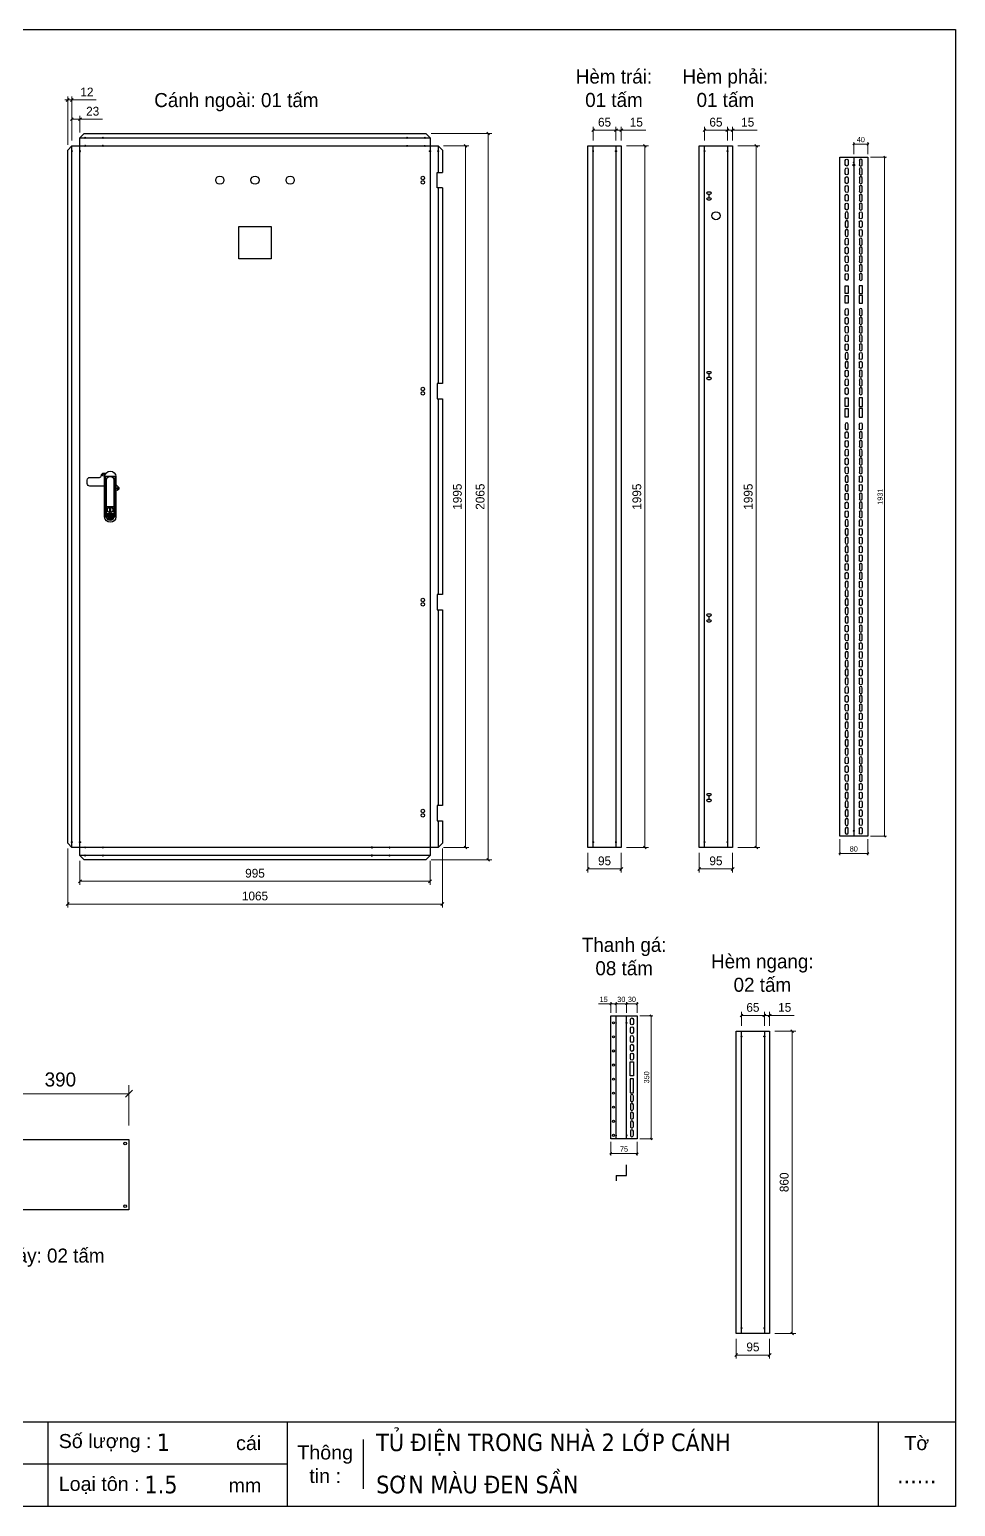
# Model space of a CAD drawing. Header units: millimetres. Extents: x 0 to 5940, y 0 to 4200.
# Drawn here: x 3308 to 5940, y 0 to 4200 of the extents above; entities that cross this region are included whole.
import ezdxf
from ezdxf.enums import TextEntityAlignment as Align

# ---------------------------------------------------------------- set-up
doc = ezdxf.new("R2010")
doc.units = ezdxf.units.MM
doc.layers.add('CNC', color=7, linetype='Continuous')
doc.layers.add('DIM', color=253, linetype='Continuous')
doc.styles.add('Arial', font='arial.ttf')
doc.styles.add('Tahoma (Input Text)', font='tahoma.ttf')
doc.dimstyles.new('Dim-15', dxfattribs={"dimtxt": 15, "dimasz": 5, "dimexe": 5, "dimexo": 8, "dimgap": 5, "dimtad": 1, "dimdec": 0, "dimtxsty": 'Standard', "dimblk": 'OBLIQUE', "dimcen": 10, "dimclrd": 5, "dimclre": 5, "dimclrt": 3, "dimazin": 3, "dimtfac": 1, "dimtdec": 0, "dimtmove": 0, "dimatfit": 3, "dimldrblk": 'OBLIQUE', "dimlwd": 9, "dimlwe": 9})
doc.dimstyles.new('Dim-25', dxfattribs={"dimtxt": 25, "dimasz": 8, "dimexe": 10, "dimexo": 15, "dimgap": 10, "dimtad": 1, "dimdec": 0, "dimtxsty": 'Standard', "dimblk": 'OBLIQUE', "dimcen": 10, "dimclrd": 5, "dimclre": 5, "dimclrt": 3, "dimazin": 3, "dimtfac": 1, "dimtdec": 0, "dimtmove": 0, "dimatfit": 3, "dimldrblk": 'OBLIQUE', "dimlwd": 9, "dimlwe": 9})
doc.dimstyles.new('Dim-40', dxfattribs={"dimtxt": 40, "dimasz": 20, "dimexe": 25, "dimexo": 40, "dimgap": 20, "dimtad": 1, "dimdec": 0, "dimtxsty": 'Standard', "dimblk": 'OBLIQUE', "dimcen": 15, "dimclrd": 5, "dimclre": 5, "dimclrt": 3, "dimazin": 3, "dimtfac": 1, "dimtdec": 0, "dimtmove": 0, "dimatfit": 3, "dimldrblk": 'ARCHTICK', "dimlwd": 9, "dimlwe": 9})

# ---------------------------------------------------------------- blocks, each defined once
blk = doc.blocks.new('khungtenAsean2')
at = {"color": 7}
for p, q in [((2970, -1980), (0, -1980)), ((1680, -1980), (1680, -2100)), ((2020, -1980), (2020, -2100)), ((2860, -1980), (2860, -2100)), ((2128.3, -2005), (2128.3, -2075)), ((2020, -2040), (0, -2040))]:
    blk.add_line(p, q, dxfattribs=at)
blk.add_lwpolyline([(0, 0), (2970, 0), (2970, -2100), (0, -2100)], close=True, dxfattribs=at)
at = {"color": 2, "char_height": 20, "style": 'Arial'}
for s, insert, width, attachment_point in [('  Số lượng :', (1680, -2010), 917.634, 4), ('cái', (1947.6, -2010), 917.634, 4), ('Thông\\Ptin :', (2074.2, -2040), 108.311, 5), ('Tờ', (2915, -2010), 110, 5), ('  Loại tôn :', (1680, -2070), 917.634, 4), ('mm', (1936.9, -2070), 917.634, 4)]:
    blk.add_mtext(s, dxfattribs=dict(at, insert=insert, width=width, attachment_point=attachment_point))
at = {"color": 1, "style": 'Tahoma (Input Text)', "flags": 8}
for tag, p in [('#03', (506.6, -2019.3)), ('#01', (137.1, -2021.3)), ('#05', (1106.6, -2021.3)), ('#07', (1834.7, -2021.3)), ('#09', (2146.7, -2021.3)), ('#02', (98.5, -2081.3)), ('#04', (486.1, -2081.3)), ('#06', (1065.3, -2081.3)), ('#08', (1817.4, -2081.3)), ('#10', (2146.7, -2081.3))]:
    blk.add_attdef(tag, p, '', height=25, dxfattribs=at)
blk.add_attdef('#11', text='', height=25, dxfattribs=at).set_placement((2915, -2067.3), align=Align.CENTER)
blk = doc.blocks.new('f3daunguoc')
at = {"layer": 'CNC', "color": 2, "lineweight": -3}
blk.add_circle((0, 0), 1.5, dxfattribs=at)
blk = doc.blocks.new('*D22')
at = {"color": 0, "linetype": 'ByBlock', "lineweight": -2}
for p, q in [((3455.5, 1781.9), (3447.5, 1773.9)), ((4442.5, 1773.9), (4450.5, 1781.9))]:
    blk.add_line(p, q, dxfattribs=at)
at = {"layer": 'Defpoints', "color": 0, "transparency": 16777216}
for p in [(3451.5, 1851.1), (4446.5, 1851.1), (4446.5, 1777.9)]:
    blk.add_point(p, dxfattribs=at)
at = {"layer": 'DIM', "color": 5, "lineweight": 9, "transparency": 16777216}
for p, q in [((3451.5, 1836.1), (3451.5, 1767.9)), ((4446.5, 1836.1), (4446.5, 1767.9)), ((3451.5, 1777.9), (4446.5, 1777.9))]:
    blk.add_line(p, q, dxfattribs=at)
at = {"layer": 'DIM', "color": 3, "transparency": 16777216, "insert": (3949, 1800.6), "char_height": 25, "attachment_point": 5}
blk.add_mtext('995', dxfattribs=at)
blk = doc.blocks.new('_Oblique')
at = {"color": 0, "linetype": 'ByBlock', "lineweight": -2}
blk.add_line((-0.5, -0.5), (0.5, 0.5), dxfattribs=at)
blk = doc.blocks.new('*D23')
at = {"color": 0, "linetype": 'ByBlock', "lineweight": -2}
for p, q in [((4551.1, 3865.1), (4543.1, 3873.1)), ((4543.1, 1878.1), (4551.1, 1870.1))]:
    blk.add_line(p, q, dxfattribs=at)
at = {"layer": 'Defpoints', "color": 0, "transparency": 16777216}
for p in [(4469.5, 3869.1), (4469.5, 1874.1), (4547.1, 1874.1)]:
    blk.add_point(p, dxfattribs=at)
at = {"layer": 'DIM', "color": 5, "lineweight": 9, "transparency": 16777216}
for p, q in [((4484.5, 3869.1), (4557.1, 3869.1)), ((4547.1, 3869.1), (4547.1, 1874.1)), ((4484.5, 1874.1), (4557.1, 1874.1))]:
    blk.add_line(p, q, dxfattribs=at)
at = {"layer": 'DIM', "color": 3, "transparency": 16777216, "insert": (4524.3, 2871.6), "char_height": 25, "attachment_point": 5, "rotation": 90}
blk.add_mtext('1995', dxfattribs=at)
blk = doc.blocks.new('*D24')
at = {"color": 0, "linetype": 'ByBlock', "lineweight": -2}
for p, q in [((4615.8, 3900.1), (4607.8, 3908.1)), ((4607.8, 1843.1), (4615.8, 1835.1))]:
    blk.add_line(p, q, dxfattribs=at)
at = {"layer": 'Defpoints', "color": 0, "transparency": 16777216}
for p in [(4434.5, 3904.1), (4434.5, 1839.1), (4611.8, 1839.1)]:
    blk.add_point(p, dxfattribs=at)
at = {"layer": 'DIM', "color": 5, "lineweight": 9, "transparency": 16777216}
for p, q in [((4449.5, 3904.1), (4621.8, 3904.1)), ((4611.8, 3904.1), (4611.8, 1839.1)), ((4449.5, 1839.1), (4621.8, 1839.1))]:
    blk.add_line(p, q, dxfattribs=at)
at = {"layer": 'DIM', "color": 3, "transparency": 16777216, "insert": (4589, 2871.6), "char_height": 25, "attachment_point": 5, "rotation": 90}
blk.add_mtext('2065', dxfattribs=at)
blk = doc.blocks.new('*D25')
at = {"color": 0, "linetype": 'ByBlock', "lineweight": -2}
for p, q in [((3420.5, 1717.1), (3412.5, 1709.1)), ((4477.5, 1709.1), (4485.5, 1717.1))]:
    blk.add_line(p, q, dxfattribs=at)
at = {"layer": 'Defpoints', "color": 0, "transparency": 16777216}
for p in [(3416.5, 1886.1), (4481.5, 1886.1), (4481.5, 1713.1)]:
    blk.add_point(p, dxfattribs=at)
at = {"layer": 'DIM', "color": 5, "lineweight": 9, "transparency": 16777216}
for p, q in [((3416.5, 1871.1), (3416.5, 1703.1)), ((4481.5, 1871.1), (4481.5, 1703.1)), ((3416.5, 1713.1), (4481.5, 1713.1))]:
    blk.add_line(p, q, dxfattribs=at)
at = {"layer": 'DIM', "color": 3, "transparency": 16777216, "insert": (3949, 1735.9), "char_height": 25, "attachment_point": 5}
blk.add_mtext('1065', dxfattribs=at)
blk = doc.blocks.new('*D26')
at = {"color": 0, "linetype": 'ByBlock', "lineweight": -2}
for p, q in [((3432.5, 3948.9), (3424.5, 3940.9)), ((3447.5, 3940.9), (3455.5, 3948.9))]:
    blk.add_line(p, q, dxfattribs=at)
at = {"layer": 'Defpoints', "color": 0, "transparency": 16777216}
for p in [(3451.5, 3944.9), (3428.5, 3869.1), (3451.5, 3892.1)]:
    blk.add_point(p, dxfattribs=at)
at = {"layer": 'DIM', "color": 5, "lineweight": 9, "transparency": 16777216}
for p, q in [((3428.5, 3884.1), (3428.5, 3954.9)), ((3451.5, 3907.1), (3451.5, 3954.9)), ((3428.5, 3944.9), (3451.5, 3944.9)), ((3451.5, 3944.9), (3515.8, 3944.9))]:
    blk.add_line(p, q, dxfattribs=at)
at = {"layer": 'DIM', "color": 3, "transparency": 16777216, "insert": (3487.6, 3967.6), "char_height": 25, "attachment_point": 5}
blk.add_mtext('23', dxfattribs=at)
blk = doc.blocks.new('*D27')
at = {"color": 0, "linetype": 'ByBlock', "lineweight": -2}
for p, q in [((3412.5, 3995.8), (3420.5, 4003.8)), ((3432.5, 4003.8), (3424.5, 3995.8))]:
    blk.add_line(p, q, dxfattribs=at)
at = {"layer": 'Defpoints', "color": 0, "transparency": 16777216}
for p in [(3428.5, 3999.8), (3428.5, 3869.1), (3416.5, 3857.1)]:
    blk.add_point(p, dxfattribs=at)
at = {"layer": 'DIM', "color": 5, "lineweight": 9, "transparency": 16777216}
for p, q in [((3416.5, 3999.8), (3408.5, 3999.8)), ((3416.5, 3872.1), (3416.5, 4009.8)), ((3416.5, 3999.8), (3428.5, 3999.8)), ((3428.5, 3884.1), (3428.5, 4009.8)), ((3428.5, 3999.8), (3497.7, 3999.8))]:
    blk.add_line(p, q, dxfattribs=at)
at = {"layer": 'DIM', "color": 3, "transparency": 16777216, "insert": (3471.1, 4022.3), "char_height": 25, "attachment_point": 5}
blk.add_mtext('12', dxfattribs=at)
blk = doc.blocks.new('AB-301-1-1')
at = {"linetype": 'Continuous'}
h = blk.add_hatch(dxfattribs=at)
h.set_pattern_fill('ACAD_ISO09W100', color=1, scale=0.2)
h.set_pattern_definition([(0, (-367.8747, 374.3201), (0, 1), [4.8, -0.6, 1.2, -0.6, 1.2, -0.6])])
h.paths.add_polyline_path([(-3.9, -112.6, 0.118404), (0.1, -113.6, 0.118404), (4.2, -112.6), (7.1, -96.1), (-6.9, -96.1)])
at = {"color": 1, "linetype": 'Continuous'}
for p, q in [((-9.9, -74.6), (10.1, -74.6)), ((-6.9, -96.1), (7.1, -96.1)), ((-6.9, -96.1), (-3.9, -112.6)), ((7.1, -96.1), (4.2, -112.6))]:
    blk.add_line(p, q, dxfattribs=at)
for points in [[(-15.7, -17.1), (-57.4, -17.1, -0.414214), (-64.9, -9.6), (-64.9, 0.4, -0.414214), (-57.4, 7.9), (-30.6, 7.9, 0.414214), (-24.6, 13.9), (-24.6, 14.2)], [(-24.6, 14.2, -0.198912), (-22.8, 18.4), (-22.8, 18.4, -0.414214), (-14.4, 18.4), (-13.5, 17.6)], [(16.3, -12.2), (23.1, -19.1, -0.414214), (23.1, -27.5), (23.1, -27.5, -0.31835), (16.3, -28.7)]]:
    blk.add_lwpolyline(points, format="xyb", dxfattribs=at)
for points in [[(0.3, 25.4), (0.3, 25.4, -0.400643), (16.3, 10.4), (16.3, -104.6, -0.400643), (0.3, -119.6), (0.3, -119.6, -0.400643), (-15.7, -104.6), (-15.7, 10.4, -0.400643)], [(0.1, 10.4, -0.403991), (10.6, 0.4), (10.6, -104.6, -0.403991), (0.1, -114.6, -0.403991), (-10.4, -104.6), (-10.4, 0.4, -0.403991)], [(9.1, -96.6), (9.1, -104.6, -0.414214), (0.1, -113.6, -0.414214), (-8.9, -104.6), (-8.9, -96.6, -0.414214), (-6.9, -94.6), (7.1, -94.6, -0.414214)]]:
    blk.add_lwpolyline(points, format="xyb", close=True, dxfattribs=at)
blk.add_lwpolyline([(-0.9, -79.6), (1.1, -79.6), (1.1, -89.6), (-0.9, -89.6)], close=True, dxfattribs=at)
for centre, radius in [((-18.6, 14.2), 2.5), ((18.9, -23.3), 2.5), ((0.1, -84.6), 8)]:
    blk.add_circle(centre, radius, dxfattribs=at)
blk = doc.blocks.new('*D44')
at = {"color": 0, "linetype": 'ByBlock', "lineweight": -2}
for p, q in [((3210.7, 1183.5), (3190.7, 1163.5)), ((3580.7, 1163.5), (3600.7, 1183.5))]:
    blk.add_line(p, q, dxfattribs=at)
at = {"layer": 'Defpoints', "color": 0, "transparency": 16777216}
for p in [(3590.7, 1173.5), (3200.7, 1043.1), (3590.7, 1043.1)]:
    blk.add_point(p, dxfattribs=at)
at = {"layer": 'DIM', "color": 5, "lineweight": 9, "transparency": 16777216}
for p, q in [((3200.7, 1083.1), (3200.7, 1198.5)), ((3590.7, 1083.1), (3590.7, 1198.5)), ((3200.7, 1173.5), (3590.7, 1173.5))]:
    blk.add_line(p, q, dxfattribs=at)
at = {"layer": 'DIM', "color": 3, "transparency": 16777216, "insert": (3395.7, 1214), "char_height": 40, "attachment_point": 5}
blk.add_mtext('390', dxfattribs=at)
blk = doc.blocks.new('_ArchTick')
at = {"color": 0, "const_width": 0.15}
blk.add_lwpolyline([(-0.5, -0.5), (0.5, 0.5)], dxfattribs=at)
blk = doc.blocks.new('*D46')
at = {"color": 0, "linetype": 'ByBlock', "lineweight": -2}
for p, q in [((5061.2, 3865.1), (5053.2, 3873.1)), ((5053.2, 1878.1), (5061.2, 1870.1))]:
    blk.add_line(p, q, dxfattribs=at)
at = {"layer": 'Defpoints', "color": 0, "transparency": 16777216}
for p in [(4990.1, 3869.1), (4990.1, 1874.1), (5057.2, 1874.1)]:
    blk.add_point(p, dxfattribs=at)
at = {"layer": 'DIM', "color": 5, "lineweight": 9, "transparency": 16777216}
for p, q in [((5005.1, 3869.1), (5067.2, 3869.1)), ((5057.2, 3869.1), (5057.2, 1874.1)), ((5005.1, 1874.1), (5067.2, 1874.1))]:
    blk.add_line(p, q, dxfattribs=at)
at = {"layer": 'DIM', "color": 3, "transparency": 16777216, "insert": (5034.5, 2871.6), "char_height": 25, "attachment_point": 5, "rotation": 90}
blk.add_mtext('1995', dxfattribs=at)
blk = doc.blocks.new('*D47')
at = {"color": 0, "linetype": 'ByBlock', "lineweight": -2}
for p, q in [((4899.1, 1816.9), (4891.1, 1808.9)), ((4986.1, 1808.9), (4994.1, 1816.9))]:
    blk.add_line(p, q, dxfattribs=at)
at = {"layer": 'Defpoints', "color": 0, "transparency": 16777216}
for p in [(4895.1, 1874.1), (4990.1, 1874.1), (4990.1, 1812.9)]:
    blk.add_point(p, dxfattribs=at)
at = {"layer": 'DIM', "color": 5, "lineweight": 9, "transparency": 16777216}
for p, q in [((4895.1, 1859.1), (4895.1, 1802.9)), ((4990.1, 1859.1), (4990.1, 1802.9)), ((4895.1, 1812.9), (4990.1, 1812.9))]:
    blk.add_line(p, q, dxfattribs=at)
at = {"layer": 'DIM', "color": 3, "transparency": 16777216, "insert": (4942.6, 1835.7), "char_height": 25, "attachment_point": 5}
blk.add_mtext('95', dxfattribs=at)
blk = doc.blocks.new('*D48')
at = {"color": 0, "linetype": 'ByBlock', "lineweight": -2}
for p, q in [((4914.1, 3917.6), (4906.1, 3909.6)), ((4971.1, 3909.6), (4979.1, 3917.6))]:
    blk.add_line(p, q, dxfattribs=at)
at = {"layer": 'Defpoints', "color": 0, "transparency": 16777216}
for p in [(4975.1, 3913.6), (4910.1, 3869.1), (4975.1, 3869.1)]:
    blk.add_point(p, dxfattribs=at)
at = {"layer": 'DIM', "color": 5, "lineweight": 9, "transparency": 16777216}
for p, q in [((4910.1, 3884.1), (4910.1, 3923.6)), ((4910.1, 3913.6), (4975.1, 3913.6)), ((4975.1, 3884.1), (4975.1, 3923.6))]:
    blk.add_line(p, q, dxfattribs=at)
at = {"layer": 'DIM', "color": 3, "transparency": 16777216, "insert": (4942.6, 3936.4), "char_height": 25, "attachment_point": 5}
blk.add_mtext('65', dxfattribs=at)
blk = doc.blocks.new('*D49')
at = {"color": 0, "linetype": 'ByBlock', "lineweight": -2}
for p, q in [((4971.1, 3909.6), (4979.1, 3917.6)), ((4994.1, 3917.6), (4986.1, 3909.6))]:
    blk.add_line(p, q, dxfattribs=at)
at = {"layer": 'Defpoints', "color": 0, "transparency": 16777216}
for p in [(4990.1, 3913.6), (4975.1, 3869.1), (4990.1, 3869.1)]:
    blk.add_point(p, dxfattribs=at)
at = {"layer": 'DIM', "color": 5, "lineweight": 9, "transparency": 16777216}
for p, q in [((4975.1, 3913.6), (4967.1, 3913.6)), ((4975.1, 3884.1), (4975.1, 3923.6)), ((4975.1, 3913.6), (4990.1, 3913.6)), ((4990.1, 3884.1), (4990.1, 3923.6)), ((4990.1, 3913.6), (5059.7, 3913.6))]:
    blk.add_line(p, q, dxfattribs=at)
at = {"layer": 'DIM', "color": 3, "transparency": 16777216, "insert": (5032.9, 3936.4), "char_height": 25, "attachment_point": 5}
blk.add_mtext('15', dxfattribs=at)
blk = doc.blocks.new('*D50')
at = {"color": 0, "linetype": 'ByBlock', "lineweight": -2}
for p, q in [((5377.9, 3865.1), (5369.9, 3873.1)), ((5369.9, 1878.1), (5377.9, 1870.1))]:
    blk.add_line(p, q, dxfattribs=at)
at = {"layer": 'Defpoints', "color": 0, "transparency": 16777216}
for p in [(5306.7, 3869.1), (5306.7, 1874.1), (5373.9, 1874.1)]:
    blk.add_point(p, dxfattribs=at)
at = {"layer": 'DIM', "color": 5, "lineweight": 9, "transparency": 16777216}
for p, q in [((5321.7, 3869.1), (5383.9, 3869.1)), ((5373.9, 3869.1), (5373.9, 1874.1)), ((5321.7, 1874.1), (5383.9, 1874.1))]:
    blk.add_line(p, q, dxfattribs=at)
at = {"layer": 'DIM', "color": 3, "transparency": 16777216, "insert": (5351.1, 2871.6), "char_height": 25, "attachment_point": 5, "rotation": 90}
blk.add_mtext('1995', dxfattribs=at)
blk = doc.blocks.new('*D51')
at = {"color": 0, "linetype": 'ByBlock', "lineweight": -2}
for p, q in [((5215.7, 1816.9), (5207.7, 1808.9)), ((5302.7, 1808.9), (5310.7, 1816.9))]:
    blk.add_line(p, q, dxfattribs=at)
at = {"layer": 'Defpoints', "color": 0, "transparency": 16777216}
for p in [(5211.7, 1874.1), (5306.7, 1874.1), (5306.7, 1812.9)]:
    blk.add_point(p, dxfattribs=at)
at = {"layer": 'DIM', "color": 5, "lineweight": 9, "transparency": 16777216}
for p, q in [((5211.7, 1859.1), (5211.7, 1802.9)), ((5306.7, 1859.1), (5306.7, 1802.9)), ((5211.7, 1812.9), (5306.7, 1812.9))]:
    blk.add_line(p, q, dxfattribs=at)
at = {"layer": 'DIM', "color": 3, "transparency": 16777216, "insert": (5259.2, 1835.7), "char_height": 25, "attachment_point": 5}
blk.add_mtext('95', dxfattribs=at)
blk = doc.blocks.new('*D52')
at = {"color": 0, "linetype": 'ByBlock', "lineweight": -2}
for p, q in [((5230.7, 3917.6), (5222.7, 3909.6)), ((5287.7, 3909.6), (5295.7, 3917.6))]:
    blk.add_line(p, q, dxfattribs=at)
at = {"layer": 'Defpoints', "color": 0, "transparency": 16777216}
for p in [(5291.7, 3913.6), (5226.7, 3869.1), (5291.7, 3869.1)]:
    blk.add_point(p, dxfattribs=at)
at = {"layer": 'DIM', "color": 5, "lineweight": 9, "transparency": 16777216}
for p, q in [((5226.7, 3884.1), (5226.7, 3923.6)), ((5226.7, 3913.6), (5291.7, 3913.6)), ((5291.7, 3884.1), (5291.7, 3923.6))]:
    blk.add_line(p, q, dxfattribs=at)
at = {"layer": 'DIM', "color": 3, "transparency": 16777216, "insert": (5259.2, 3936.4), "char_height": 25, "attachment_point": 5}
blk.add_mtext('65', dxfattribs=at)
blk = doc.blocks.new('*D53')
at = {"color": 0, "linetype": 'ByBlock', "lineweight": -2}
for p, q in [((5287.7, 3909.6), (5295.7, 3917.6)), ((5310.7, 3917.6), (5302.7, 3909.6))]:
    blk.add_line(p, q, dxfattribs=at)
at = {"layer": 'Defpoints', "color": 0, "transparency": 16777216}
for p in [(5306.7, 3913.6), (5291.7, 3869.1), (5306.7, 3869.1)]:
    blk.add_point(p, dxfattribs=at)
at = {"layer": 'DIM', "color": 5, "lineweight": 9, "transparency": 16777216}
for p, q in [((5291.7, 3913.6), (5283.7, 3913.6)), ((5291.7, 3884.1), (5291.7, 3923.6)), ((5291.7, 3913.6), (5306.7, 3913.6)), ((5306.7, 3884.1), (5306.7, 3923.6)), ((5306.7, 3913.6), (5376.4, 3913.6))]:
    blk.add_line(p, q, dxfattribs=at)
at = {"layer": 'DIM', "color": 3, "transparency": 16777216, "insert": (5349.5, 3936.4), "char_height": 25, "attachment_point": 5}
blk.add_mtext('15', dxfattribs=at)
blk = doc.blocks.new('ovan6x9')
at = {"color": 2}
for p, q in [((2, 6), (8, 6)), ((2, 0), (8, 0))]:
    blk.add_line(p, q, dxfattribs=at)
for centre, start, end in [((2, 3), 90, 270), ((8, 3), 270, 90)]:
    blk.add_arc(centre, 3, start, end, dxfattribs=at)
blk = doc.blocks.new('*D54')
at = {"color": 0, "linetype": 'ByBlock', "lineweight": -2}
for p, q in [((5741.2, 3834.7), (5736.2, 3839.7)), ((5736.2, 1908.5), (5741.2, 1903.5))]:
    blk.add_line(p, q, dxfattribs=at)
at = {"layer": 'Defpoints', "color": 0, "transparency": 16777216}
for p in [(5691, 3837.2), (5691, 1906), (5738.7, 1906)]:
    blk.add_point(p, dxfattribs=at)
at = {"layer": 'DIM', "color": 5, "lineweight": 9, "transparency": 16777216}
for p, q in [((5699, 3837.2), (5743.7, 3837.2)), ((5738.7, 3837.2), (5738.7, 1906)), ((5699, 1906), (5743.7, 1906))]:
    blk.add_line(p, q, dxfattribs=at)
at = {"layer": 'DIM', "color": 3, "transparency": 16777216, "insert": (5726.1, 2871.6), "char_height": 15, "attachment_point": 5, "rotation": 90}
blk.add_mtext('1931', dxfattribs=at)
blk = doc.blocks.new('*D55')
at = {"color": 0, "linetype": 'ByBlock', "lineweight": -2}
for p, q in [((5613.5, 1859.7), (5608.5, 1854.7)), ((5688.5, 1854.7), (5693.5, 1859.7))]:
    blk.add_line(p, q, dxfattribs=at)
at = {"layer": 'Defpoints', "color": 0, "transparency": 16777216}
for p in [(5611, 1906), (5691, 1906), (5691, 1857.2)]:
    blk.add_point(p, dxfattribs=at)
at = {"layer": 'DIM', "color": 5, "lineweight": 9, "transparency": 16777216}
for p, q in [((5611, 1898), (5611, 1852.2)), ((5691, 1898), (5691, 1852.2)), ((5611, 1857.2), (5691, 1857.2))]:
    blk.add_line(p, q, dxfattribs=at)
at = {"layer": 'DIM', "color": 3, "transparency": 16777216, "insert": (5651, 1869.9), "char_height": 15, "attachment_point": 5}
blk.add_mtext('80', dxfattribs=at)
blk = doc.blocks.new('*D56')
at = {"color": 0, "linetype": 'ByBlock', "lineweight": -2}
for p, q in [((5653.5, 3876.9), (5648.5, 3871.9)), ((5688.5, 3871.9), (5693.5, 3876.9))]:
    blk.add_line(p, q, dxfattribs=at)
at = {"layer": 'Defpoints', "color": 0, "transparency": 16777216}
for p in [(5691, 3874.4), (5651, 3837.2), (5691, 3837.2)]:
    blk.add_point(p, dxfattribs=at)
at = {"layer": 'DIM', "color": 5, "lineweight": 9, "transparency": 16777216}
for p, q in [((5651, 3845.2), (5651, 3879.4)), ((5651, 3874.4), (5691, 3874.4)), ((5691, 3845.2), (5691, 3879.4))]:
    blk.add_line(p, q, dxfattribs=at)
at = {"layer": 'DIM', "color": 3, "transparency": 16777216, "insert": (5671, 3887), "char_height": 15, "attachment_point": 5}
blk.add_mtext('40', dxfattribs=at)
blk = doc.blocks.new('ovan8.5x20')
at = {"layer": 'CNC', "color": 2, "lineweight": -3}
for p, q in [((5.7, 4.2), (-5.8, 4.2)), ((-5.8, -4.2), (5.7, -4.2))]:
    blk.add_line(p, q, dxfattribs=at)
for centre, start, end in [((-5.8, 0), 90, 270), ((5.7, 0), 270, 90)]:
    blk.add_arc(centre, 4.25, start, end, dxfattribs=at)
blk = doc.blocks.new('*D57')
at = {"color": 0, "linetype": 'ByBlock', "lineweight": -2}
for p, q in [((5077.3, 1392.8), (5072.3, 1397.8)), ((5072.3, 1047.8), (5077.3, 1042.8))]:
    blk.add_line(p, q, dxfattribs=at)
at = {"layer": 'Defpoints', "color": 0, "transparency": 16777216}
for p in [(5035.3, 1395.3), (5035.3, 1045.3), (5074.8, 1045.3)]:
    blk.add_point(p, dxfattribs=at)
at = {"layer": 'DIM', "color": 5, "lineweight": 9, "transparency": 16777216}
for p, q in [((5043.3, 1395.3), (5079.8, 1395.3)), ((5074.8, 1395.3), (5074.8, 1045.3)), ((5043.3, 1045.3), (5079.8, 1045.3))]:
    blk.add_line(p, q, dxfattribs=at)
at = {"layer": 'DIM', "color": 3, "transparency": 16777216, "insert": (5062.1, 1220.3), "char_height": 15, "attachment_point": 5, "rotation": 90}
blk.add_mtext('350', dxfattribs=at)
blk = doc.blocks.new('*D58')
at = {"color": 0, "linetype": 'ByBlock', "lineweight": -2}
for p, q in [((4962.8, 1006), (4957.8, 1001)), ((5032.8, 1001), (5037.8, 1006))]:
    blk.add_line(p, q, dxfattribs=at)
at = {"layer": 'Defpoints', "color": 0, "transparency": 16777216}
for p in [(4960.3, 1045.3), (5035.3, 1045.3), (5035.3, 1003.5)]:
    blk.add_point(p, dxfattribs=at)
at = {"layer": 'DIM', "color": 5, "lineweight": 9, "transparency": 16777216}
for p, q in [((4960.3, 1037.3), (4960.3, 998.5)), ((5035.3, 1037.3), (5035.3, 998.5)), ((4960.3, 1003.5), (5035.3, 1003.5))]:
    blk.add_line(p, q, dxfattribs=at)
at = {"layer": 'DIM', "color": 3, "transparency": 16777216, "insert": (4997.8, 1016.2), "char_height": 15, "attachment_point": 5}
blk.add_mtext('75', dxfattribs=at)
blk = doc.blocks.new('*D59')
at = {"color": 0, "linetype": 'ByBlock', "lineweight": -2}
for p, q in [((4977.8, 1431.8), (4972.8, 1426.8)), ((5002.8, 1426.8), (5007.8, 1431.8))]:
    blk.add_line(p, q, dxfattribs=at)
at = {"layer": 'Defpoints', "color": 0, "transparency": 16777216}
for p in [(5005.3, 1429.3), (4975.3, 1395.3), (5005.3, 1395.3)]:
    blk.add_point(p, dxfattribs=at)
at = {"layer": 'DIM', "color": 5, "lineweight": 9, "transparency": 16777216}
for p, q in [((4975.3, 1403.3), (4975.3, 1434.3)), ((4975.3, 1429.3), (5005.3, 1429.3)), ((5005.3, 1403.3), (5005.3, 1434.3))]:
    blk.add_line(p, q, dxfattribs=at)
at = {"layer": 'DIM', "color": 3, "transparency": 16777216, "insert": (4990.3, 1442), "char_height": 15, "attachment_point": 5}
blk.add_mtext('30', dxfattribs=at)
blk = doc.blocks.new('*D60')
at = {"color": 0, "linetype": 'ByBlock', "lineweight": -2}
for p, q in [((5007.8, 1431.8), (5002.8, 1426.8)), ((5032.8, 1426.8), (5037.8, 1431.8))]:
    blk.add_line(p, q, dxfattribs=at)
at = {"layer": 'Defpoints', "color": 0, "transparency": 16777216}
for p in [(5035.3, 1429.3), (5005.3, 1395.3), (5035.3, 1395.3)]:
    blk.add_point(p, dxfattribs=at)
at = {"layer": 'DIM', "color": 5, "lineweight": 9, "transparency": 16777216}
for p, q in [((5005.3, 1403.3), (5005.3, 1434.3)), ((5005.3, 1429.3), (5035.3, 1429.3)), ((5035.3, 1403.3), (5035.3, 1434.3))]:
    blk.add_line(p, q, dxfattribs=at)
at = {"layer": 'DIM', "color": 3, "transparency": 16777216, "insert": (5020.3, 1442), "char_height": 15, "attachment_point": 5}
blk.add_mtext('30', dxfattribs=at)
blk = doc.blocks.new('*D61')
at = {"color": 0, "linetype": 'ByBlock', "lineweight": -2}
for p, q in [((4962.8, 1431.8), (4957.8, 1426.8)), ((4972.8, 1426.8), (4977.8, 1431.8))]:
    blk.add_line(p, q, dxfattribs=at)
at = {"layer": 'Defpoints', "color": 0, "transparency": 16777216}
for p in [(4960.3, 1429.3), (4960.3, 1395.3), (4975.3, 1395.3)]:
    blk.add_point(p, dxfattribs=at)
at = {"layer": 'DIM', "color": 5, "lineweight": 9, "transparency": 16777216}
for p, q in [((4960.3, 1429.3), (4925.1, 1429.3)), ((4960.3, 1403.3), (4960.3, 1434.3)), ((4975.3, 1429.3), (4960.3, 1429.3)), ((4975.3, 1403.3), (4975.3, 1434.3))]:
    blk.add_line(p, q, dxfattribs=at)
at = {"layer": 'DIM', "color": 3, "transparency": 16777216, "insert": (4940.2, 1442), "char_height": 15, "attachment_point": 5}
blk.add_mtext('15', dxfattribs=at)
blk = doc.blocks.new('f2dauxuoi')
at = {"layer": 'CNC', "color": 2, "lineweight": -3}
blk.add_circle((0, 0), 1, dxfattribs=at)
blk = doc.blocks.new('*D62')
at = {"color": 0, "linetype": 'ByBlock', "lineweight": -2}
for p, q in [((5480, 1347.8), (5472, 1355.8)), ((5472, 495.8), (5480, 487.8))]:
    blk.add_line(p, q, dxfattribs=at)
at = {"layer": 'Defpoints', "color": 0, "transparency": 16777216}
for p in [(5411.8, 1351.8), (5411.8, 491.8), (5476, 491.8)]:
    blk.add_point(p, dxfattribs=at)
at = {"layer": 'DIM', "color": 5, "lineweight": 9, "transparency": 16777216}
for p, q in [((5426.8, 1351.8), (5486, 1351.8)), ((5476, 1351.8), (5476, 491.8)), ((5426.8, 491.8), (5486, 491.8))]:
    blk.add_line(p, q, dxfattribs=at)
at = {"layer": 'DIM', "color": 3, "transparency": 16777216, "insert": (5453.3, 921.8), "char_height": 25, "attachment_point": 5, "rotation": 90}
blk.add_mtext('860', dxfattribs=at)
blk = doc.blocks.new('*D63')
at = {"color": 0, "linetype": 'ByBlock', "lineweight": -2}
for p, q in [((5320.8, 434.6), (5312.8, 426.6)), ((5407.8, 426.6), (5415.8, 434.6))]:
    blk.add_line(p, q, dxfattribs=at)
at = {"layer": 'Defpoints', "color": 0, "transparency": 16777216}
for p in [(5316.8, 491.8), (5411.8, 491.8), (5411.8, 430.6)]:
    blk.add_point(p, dxfattribs=at)
at = {"layer": 'DIM', "color": 5, "lineweight": 9, "transparency": 16777216}
for p, q in [((5316.8, 476.8), (5316.8, 420.6)), ((5411.8, 476.8), (5411.8, 420.6)), ((5316.8, 430.6), (5411.8, 430.6))]:
    blk.add_line(p, q, dxfattribs=at)
at = {"layer": 'DIM', "color": 3, "transparency": 16777216, "insert": (5364.3, 453.4), "char_height": 25, "attachment_point": 5}
blk.add_mtext('95', dxfattribs=at)
blk = doc.blocks.new('*D64')
at = {"color": 0, "linetype": 'ByBlock', "lineweight": -2}
for p, q in [((5335.8, 1400.3), (5327.8, 1392.3)), ((5392.8, 1392.3), (5400.8, 1400.3))]:
    blk.add_line(p, q, dxfattribs=at)
at = {"layer": 'Defpoints', "color": 0, "transparency": 16777216}
for p in [(5396.8, 1396.3), (5331.8, 1351.8), (5396.8, 1351.8)]:
    blk.add_point(p, dxfattribs=at)
at = {"layer": 'DIM', "color": 5, "lineweight": 9, "transparency": 16777216}
for p, q in [((5331.8, 1366.8), (5331.8, 1406.3)), ((5331.8, 1396.3), (5396.8, 1396.3)), ((5396.8, 1366.8), (5396.8, 1406.3))]:
    blk.add_line(p, q, dxfattribs=at)
at = {"layer": 'DIM', "color": 3, "transparency": 16777216, "insert": (5364.3, 1419.1), "char_height": 25, "attachment_point": 5}
blk.add_mtext('65', dxfattribs=at)
blk = doc.blocks.new('*D65')
at = {"color": 0, "linetype": 'ByBlock', "lineweight": -2}
for p, q in [((5392.8, 1392.3), (5400.8, 1400.3)), ((5415.8, 1400.3), (5407.8, 1392.3))]:
    blk.add_line(p, q, dxfattribs=at)
at = {"layer": 'Defpoints', "color": 0, "transparency": 16777216}
for p in [(5411.8, 1396.3), (5396.8, 1351.8), (5411.8, 1351.8)]:
    blk.add_point(p, dxfattribs=at)
at = {"layer": 'DIM', "color": 5, "lineweight": 9, "transparency": 16777216}
for p, q in [((5396.8, 1396.3), (5388.8, 1396.3)), ((5396.8, 1366.8), (5396.8, 1406.3)), ((5396.8, 1396.3), (5411.8, 1396.3)), ((5411.8, 1366.8), (5411.8, 1406.3)), ((5411.8, 1396.3), (5481.5, 1396.3))]:
    blk.add_line(p, q, dxfattribs=at)
at = {"layer": 'DIM', "color": 3, "transparency": 16777216, "insert": (5454.7, 1419.1), "char_height": 25, "attachment_point": 5}
blk.add_mtext('15', dxfattribs=at)

msp = doc.modelspace()

# ---------------------------------------------------------------- linework, layer by layer
at = {"color": 7}
for p, q in [((4895.1, 3869.1), (4990.1, 3869.1)), ((4895.1, 1874.1), (4895.1, 3869.1)), ((4910.1, 1874.1), (4910.1, 3869.1)), ((4975.1, 3869.1), (4975.1, 1874.1)), ((4990.1, 3869.1), (4990.1, 1874.1)), ((5211.7, 3869.1), (5306.7, 3869.1)), ((5211.7, 1874.1), (5211.7, 3869.1)), ((5226.7, 1874.1), (5226.7, 3869.1)), ((5291.7, 3869.1), (5291.7, 1874.1)), ((5306.7, 3869.1), (5306.7, 1874.1)), ((5651, 3837.2), (5651, 1906)), ((4990.1, 1874.1), (4895.1, 1874.1)), ((5306.7, 1874.1), (5211.7, 1874.1)), ((4960.3, 1395.3), (5035.3, 1395.3)), ((4960.3, 1045.3), (4960.3, 1395.3)), ((4975.3, 1045.3), (4975.3, 1395.3)), ((5005.3, 1045.3), (5005.3, 1395.3)), ((5035.3, 1395.3), (5035.3, 1045.3)), ((5316.8, 1351.8), (5411.8, 1351.8)), ((5316.8, 491.8), (5316.8, 1351.8)), ((5331.8, 491.8), (5331.8, 1351.8)), ((5396.8, 1351.8), (5396.8, 491.8)), ((5411.8, 1351.8), (5411.8, 491.8)), ((5035.3, 1045.3), (4960.3, 1045.3)), ((5005.3, 941.4), (5005.3, 971.4)), ((4975.3, 941.4), (5005.3, 941.4)), ((4975.3, 941.4), (4975.3, 926.4)), ((5411.8, 491.8), (5316.8, 491.8))]:
    msp.add_line(p, q, dxfattribs=at)
at = {"color": 2}
for p, q in [((5239.4, 3732.1), (5239.4, 3721.6)), ((5239.4, 3221.6), (5239.4, 3211.1)), ((5239.4, 2532.1), (5239.4, 2521.6)), ((5239.4, 2021.6), (5239.4, 2011.1))]:
    msp.add_line(p, q, dxfattribs=at)
at = {"color": 7}
for points in [[(4481.5, 1950.1), (4481.5, 1886.1), (4469.5, 1874.1), (4446.5, 1874.1), (4446.5, 1851.1), (4434.5, 1839.1), (3463.5, 1839.1), (3451.5, 1851.1), (3451.5, 1874.1), (3428.5, 1874.1), (3416.5, 1886.1), (3416.5, 3857.1), (3428.5, 3869.1), (3451.5, 3869.1), (3451.5, 3892.1), (3463.5, 3904.1), (4434.5, 3904.1), (4446.5, 3892.1), (4446.5, 3869.1), (4469.5, 3869.1), (4481.5, 3857.1), (4481.5, 3793.1)], [(3428.5, 1874.1), (3428.5, 3869.1)], [(3451.5, 3892.1), (4446.5, 3892.1)], [(4469.5, 3869.1), (4469.5, 3793.1)], [(4469.5, 3750.1), (4469.5, 3193.1)], [(4481.5, 3750.1), (4481.5, 3193.1)], [(4469.5, 3150.1), (4469.5, 2593.1)], [(4481.5, 3150.1), (4481.5, 2593.1)], [(4469.5, 2550.1), (4469.5, 1993.1)], [(4481.5, 2550.1), (4481.5, 1993.1)], [(4469.5, 1950.1), (4469.5, 1874.1)], [(4446.5, 1851.1), (3451.5, 1851.1)]]:
    msp.add_lwpolyline(points, dxfattribs=at)
for points in [[(3451.5, 3869.1), (4446.5, 3869.1), (4446.5, 1874.1), (3451.5, 1874.1)], [(5611, 3837.2), (5691, 3837.2), (5691, 1906), (5611, 1906)], [(3200.7, 1043.1), (3590.7, 1043.1), (3590.7, 843.1), (3200.7, 843.1)]]:
    msp.add_lwpolyline(points, close=True, dxfattribs=at)
at = {"color": 2}
for points in [[(4481.5, 3750.1), (4466.5, 3750.1), (4466.5, 3793.1), (4481.5, 3793.1)], [(4481.5, 3193.1), (4466.5, 3193.1), (4466.5, 3150.1), (4481.5, 3150.1)], [(4481.5, 2593.1), (4466.5, 2593.1), (4466.5, 2550.1), (4481.5, 2550.1)], [(4481.5, 1993.1), (4466.5, 1993.1), (4466.5, 1950.1), (4481.5, 1950.1)]]:
    msp.add_lwpolyline(points, dxfattribs=at)
for points in [[(3903, 3640.1), (3995, 3640.1), (3995, 3548.1), (3903, 3548.1)], [(5635.5, 3449.1), (5626.5, 3449.1), (5626.5, 3471.6), (5635.5, 3471.6)], [(5635.5, 3421.6), (5626.5, 3421.6), (5626.5, 3444.1), (5635.5, 3444.1)], [(5666.5, 3449.1), (5675.5, 3449.1), (5675.5, 3471.6), (5666.5, 3471.6)], [(5666.5, 3421.6), (5675.5, 3421.6), (5675.5, 3444.1), (5666.5, 3444.1)], [(5635.5, 3127.8), (5626.5, 3127.8), (5626.5, 3152.8), (5635.5, 3152.8)], [(5666.5, 3127.8), (5675.5, 3127.8), (5675.5, 3152.8), (5666.5, 3152.8)], [(5635.5, 3097.8), (5626.5, 3097.8), (5626.5, 3122.8), (5635.5, 3122.8)], [(5666.5, 3097.8), (5675.5, 3097.8), (5675.5, 3122.8), (5666.5, 3122.8)], [(3524, 2930.1), (3551, 2930.1), (3551, 2813.1), (3524, 2813.1)], [(5015.8, 1264.3), (5024.8, 1264.3), (5024.8, 1224.3), (5015.8, 1224.3)], [(5015.8, 1176.4), (5024.8, 1176.4), (5024.8, 1216.4), (5015.8, 1216.4)]]:
    msp.add_lwpolyline(points, close=True, dxfattribs=at)
for centre, radius in [((3849, 3771.6), 11.5), ((3949, 3771.6), 11.5), ((4049, 3771.6), 11.5), ((4426, 3777.6), 5), ((4426, 3765.6), 5), ((5259.3, 3670.5), 11.5), ((4426, 3177.6), 5), ((4426, 3165.6), 5), ((4426, 2577.6), 5), ((4426, 2565.6), 5), ((4426, 1977.6), 5), ((4426, 1965.6), 5), ((4967.8, 1375.3), 3), ((4967.8, 1335.3), 3), ((4967.8, 1295.3), 3), ((4967.8, 1255.3), 3), ((4967.8, 1215.3), 3), ((4967.8, 1175.3), 3), ((4967.8, 1135.3), 3), ((4967.8, 1095.3), 3), ((4967.8, 1055.3), 3)]:
    msp.add_circle(centre, radius, dxfattribs=at)
at = {"color": 2, "lineweight": -3}
msp.add_circle((5651, 3814.6), 2.5, dxfattribs=at)
at = {"color": 7}
for centre in [(3579.9, 1032.4), (3579.9, 853.9)]:
    msp.add_circle(centre, 4, dxfattribs=at)

# ---------------------------------------------------------------- block references
ref = msp.add_blockref('khungtenAsean2', (0, 4200), dxfattribs=dict(at, xscale=2, yscale=2, zscale=2))
ref.add_attrib('#11', '......', dxfattribs={"color": 1, "height": 50, "style": 'Tahoma (Input Text)'}).set_placement((5830, 65.3), align=Align.CENTER)
ref.add_attrib('#09', 'TỦ ĐIỆN TRONG NHÀ 2 LỚP CÁNH', (4293.4, 157.4), dxfattribs={"color": 1, "height": 50, "style": 'Tahoma (Input Text)'})
ref.add_attrib('#10', 'SƠN MÀU ĐEN SẦN', (4293.4, 37.4), dxfattribs={"color": 1, "height": 50, "style": 'Tahoma (Input Text)'})
ref.add_attrib('#08', '1.5', (3634.9, 37.4), dxfattribs={"color": 1, "height": 50, "style": 'Tahoma (Input Text)'})
ref.add_attrib('#07', '1', (3669.4, 157.4), dxfattribs={"color": 1, "height": 50, "style": 'Tahoma (Input Text)'})
at = {"lineweight": -3, "xscale": -1}
for p, rotation in [((3466.5, 3892.1), 180), ((3466.5, 3869.1), 180), ((3516.5, 3892.1), 180), ((3516.5, 3869.1), 180), ((3428.5, 3854.1), 180), ((3451.5, 3854.1), 180), ((4910.1, 3854.1), 90), ((5226.7, 3854.1), 90), ((5651, 3822.2), 180), ((4975.1, 1889.1), 270), ((5291.7, 1889.1), 270), ((5331.8, 1336.8), 90), ((5005.3, 1055.3), 270), ((5396.8, 506.8), 270)]:
    msp.add_blockref('f3daunguoc', p, dxfattribs=dict(at, rotation=rotation))
at = {"lineweight": -3}
for name, p, rotation in [('f3daunguoc', (4381.5, 3892.1), 180), ('f3daunguoc', (4381.5, 3869.1), 180), ('f3daunguoc', (4431.5, 3892.1), 180), ('f3daunguoc', (4431.5, 3869.1), 180), ('f3daunguoc', (4446.5, 3854.1), 180), ('f3daunguoc', (4469.5, 3854.1), 180), ('f3daunguoc', (4975.1, 3854.1), 270), ('f3daunguoc', (5291.7, 3854.1), 270), ('f3daunguoc', (4910.1, 1889.1), 90), ('f3daunguoc', (5226.7, 1889.1), 90), ('f3daunguoc', (5005.3, 1375.3), 270), ('f3daunguoc', (5396.8, 1336.8), 270), ('f2dauxuoi', (4975.3, 1055.3), 180), ('f3daunguoc', (5331.8, 506.8), 90)]:
    msp.add_blockref(name, p, dxfattribs=dict(at, rotation=rotation))
at = {"color": 7, "xscale": -1, "rotation": 180}
for p in [(5234.4, 3738.1), (5234.4, 3721.6), (5234.4, 3227.6), (5234.4, 3211.1), (5234.4, 2538.1), (5234.4, 2521.6), (5234.4, 2027.6), (5234.4, 2011.1)]:
    msp.add_blockref('ovan6x9', p, dxfattribs=at)
at = {"color": 7}
msp.add_blockref('AB-301-1-1', (3537.2, 2918.6), dxfattribs=at)
at = {"lineweight": -3}
for p in [(3428.5, 1889.1), (3451.5, 1889.1), (5651, 1921), (3466.5, 1874.1), (3466.5, 1851.1), (3516.5, 1874.1), (3516.5, 1851.1)]:
    msp.add_blockref('f3daunguoc', p, dxfattribs=at)
at = {"lineweight": -3, "xscale": -1}
for name, p in [('f3daunguoc', (4281.5, 1874.1)), ('f3daunguoc', (4281.5, 1851.1)), ('f3daunguoc', (4331.5, 1874.1)), ('f3daunguoc', (4331.5, 1851.1)), ('f2dauxuoi', (4975.3, 1375.3))]:
    msp.add_blockref(name, p, dxfattribs=at)
at = {"layer": 'CNC', "lineweight": -3, "xscale": -1}
for p, rotation in [((5631, 3821.6), 90), ((5631, 3796.6), 90), ((5631, 3771.6), 90), ((5631, 3746.6), 90), ((5631, 3721.6), 90), ((5631, 3696.6), 90), ((5671, 3671.6), 270), ((5671, 3646.6), 270), ((5671, 3621.6), 270), ((5631, 3596.6), 90), ((5631, 3571.6), 90), ((5631, 3546.6), 90), ((5631, 3521.6), 90), ((5631, 3496.6), 90), ((5631, 3396.6), 90), ((5631, 3371.6), 90), ((5631, 3346.6), 90), ((5631, 3321.6), 90), ((5631, 3296.6), 90), ((5671, 3271.6), 270), ((5671, 3246.6), 270), ((5631, 3221.6), 90), ((5631, 3196.6), 90), ((5631, 3171.6), 90), ((5671, 3071.6), 270), ((5631, 3046.6), 90), ((5631, 3021.6), 90), ((5631, 2996.6), 90), ((5631, 2971.6), 90), ((5631, 2946.6), 90), ((5671, 2921.6), 270), ((5671, 2896.6), 270), ((5631, 2871.6), 90), ((5631, 2846.6), 90), ((5631, 2821.6), 90), ((5671, 2796.6), 270), ((5671, 2771.6), 270), ((5671, 2746.6), 270), ((5671, 2721.6), 270), ((5671, 2696.6), 270), ((5631, 2671.6), 90), ((5631, 2646.6), 90), ((5671, 2621.6), 270), ((5671, 2596.6), 270), ((5671, 2571.6), 270), ((5671, 2546.6), 270), ((5671, 2521.6), 270), ((5631, 2496.6), 90), ((5631, 2471.6), 90), ((5671, 2446.6), 270), ((5671, 2421.6), 270), ((5671, 2396.6), 270), ((5671, 2371.6), 270), ((5671, 2346.6), 270), ((5631, 2321.6), 90), ((5631, 2296.6), 90), ((5631, 2271.6), 90), ((5671, 2246.6), 270), ((5671, 2221.6), 270), ((5671, 2196.6), 270), ((5671, 2171.6), 270), ((5671, 2146.6), 270), ((5631, 2121.6), 90), ((5631, 2096.6), 90), ((5631, 2071.6), 90), ((5671, 2046.6), 270), ((5671, 2021.6), 270), ((5671, 1996.6), 270), ((5671, 1971.6), 270), ((5671, 1946.6), 270), ((5671, 1921.6), 270), ((5020.3, 1379.3), 270), ((5020.3, 1354.3), 270), ((5020.3, 1329.3), 270), ((5020.3, 1304.3), 270), ((5020.3, 1279.3), 270)]:
    msp.add_blockref('ovan8.5x20', p, dxfattribs=dict(at, rotation=rotation))
at = {"layer": 'CNC', "lineweight": -3}
for p, rotation in [((5671, 3821.6), 270), ((5671, 3796.6), 270), ((5671, 3771.6), 270), ((5671, 3746.6), 270), ((5671, 3721.6), 270), ((5671, 3696.6), 270), ((5631, 3671.6), 90), ((5631, 3646.6), 90), ((5631, 3621.6), 90), ((5671, 3596.6), 270), ((5671, 3571.6), 270), ((5671, 3546.6), 270), ((5671, 3521.6), 270), ((5671, 3496.6), 270), ((5671, 3396.6), 270), ((5671, 3371.6), 270), ((5671, 3346.6), 270), ((5671, 3321.6), 270), ((5631, 3271.6), 90), ((5671, 3296.6), 270), ((5631, 3246.6), 90), ((5671, 3221.6), 270), ((5671, 3196.6), 270), ((5671, 3171.6), 270), ((5631, 3071.6), 90), ((5671, 3046.6), 270), ((5671, 3021.6), 270), ((5671, 2996.6), 270), ((5671, 2971.6), 270), ((5671, 2946.6), 270), ((5631, 2921.6), 90), ((5631, 2896.6), 90), ((5671, 2871.6), 270), ((5671, 2846.6), 270), ((5671, 2821.6), 270), ((5631, 2796.6), 90), ((5631, 2771.6), 90), ((5631, 2746.6), 90), ((5631, 2721.6), 90), ((5631, 2696.6), 90), ((5671, 2671.6), 270), ((5671, 2646.6), 270), ((5631, 2621.6), 90), ((5631, 2596.6), 90), ((5631, 2571.6), 90), ((5631, 2546.6), 90), ((5631, 2521.6), 90), ((5671, 2496.6), 270), ((5671, 2471.6), 270), ((5631, 2446.6), 90), ((5631, 2421.6), 90), ((5631, 2396.6), 90), ((5631, 2371.6), 90), ((5631, 2346.6), 90), ((5671, 2321.6), 270), ((5671, 2296.6), 270), ((5671, 2271.6), 270), ((5631, 2246.6), 90), ((5631, 2221.6), 90), ((5631, 2196.6), 90), ((5631, 2171.6), 90), ((5631, 2146.6), 90), ((5671, 2121.6), 270), ((5671, 2096.6), 270), ((5671, 2071.6), 270), ((5631, 2046.6), 90), ((5631, 2021.6), 90), ((5631, 1996.6), 90), ((5631, 1971.6), 90), ((5631, 1946.6), 90), ((5631, 1921.6), 90), ((5020.3, 1161.4), 270), ((5020.3, 1136.4), 270), ((5020.3, 1111.4), 270), ((5020.3, 1086.4), 270), ((5020.3, 1061.4), 270)]:
    msp.add_blockref('ovan8.5x20', p, dxfattribs=dict(at, rotation=rotation))

# ---------------------------------------------------------------- texts
at = {"color": 7, "char_height": 40, "width": 915, "attachment_point": 5}
for s, insert in [('Hèm trái:\\P01 tấm', (4969.3, 4032.8)), ('Hèm phải:\\P01 tấm', (5285.9, 4032.8)), ('Cánh ngoài: 01 tấm', (3896, 3993.4)), ('Thanh gá:\\P08 tấm', (4998.3, 1563.6)), ('Hèm ngang:\\P02 tấm', (5391.1, 1516.6)), ('Tấm  bịt nóc đáy: 02 tấm', (3227, 707.4))]:
    msp.add_mtext(s, dxfattribs=dict(at, insert=insert))

# ---------------------------------------------------------------- dimensions: what is measured, and where the dimension line sits
at = {"layer": 'DIM', "color": 7}
for base, p1, p2, dimstyle, picture, middle in [((3428.5, 3999.8), (3416.5, 3857.1), (3428.5, 3869.1), 'Dim-25', '*D27', (3471.1, 4022.3)), ((3451.5, 3944.9), (3428.5, 3869.1), (3451.5, 3892.1), 'Dim-25', '*D26', (3487.6, 3967.6)), ((4975.1, 3913.6), (4910.1, 3869.1), (4975.1, 3869.1), 'Dim-25', '*D48', (4942.6, 3936.4)), ((4990.1, 3913.6), (4975.1, 3869.1), (4990.1, 3869.1), 'Dim-25', '*D49', (5032.9, 3936.4)), ((5291.7, 3913.6), (5226.7, 3869.1), (5291.7, 3869.1), 'Dim-25', '*D52', (5259.2, 3936.4)), ((5306.7, 3913.6), (5291.7, 3869.1), (5306.7, 3869.1), 'Dim-25', '*D53', (5349.5, 3936.4)), ((5691, 3874.4), (5651, 3837.2), (5691, 3837.2), 'Dim-15', '*D56', (5671, 3887)), ((5691, 1857.2), (5611, 1906), (5691, 1906), 'Dim-15', '*D55', (5651, 1869.9)), ((4481.5, 1713.1), (3416.5, 1886.1), (4481.5, 1886.1), 'Dim-25', '*D25', (3949, 1735.9)), ((4446.5, 1777.9), (3451.5, 1851.1), (4446.5, 1851.1), 'Dim-25', '*D22', (3949, 1800.6)), ((4990.1, 1812.9), (4895.1, 1874.1), (4990.1, 1874.1), 'Dim-25', '*D47', (4942.6, 1835.7)), ((5306.7, 1812.9), (5211.7, 1874.1), (5306.7, 1874.1), 'Dim-25', '*D51', (5259.2, 1835.7)), ((4960.3, 1429.3), (4975.3, 1395.3), (4960.3, 1395.3), 'Dim-15', '*D61', (4940.2, 1442)), ((5396.8, 1396.3), (5331.8, 1351.8), (5396.8, 1351.8), 'Dim-25', '*D64', (5364.3, 1419.1)), ((5411.8, 1396.3), (5396.8, 1351.8), (5411.8, 1351.8), 'Dim-25', '*D65', (5454.7, 1419.1)), ((5035.3, 1003.5), (4960.3, 1045.3), (5035.3, 1045.3), 'Dim-15', '*D58', (4997.8, 1016.2)), ((5411.8, 430.6), (5316.8, 491.8), (5411.8, 491.8), 'Dim-25', '*D63', (5364.3, 453.4))]:
    dim = msp.add_linear_dim(base=base, p1=p1, p2=p2, dimstyle=dimstyle, dxfattribs=at)
    dim.commit()
    dim.dimension.update_dxf_attribs({"geometry": picture, "text_midpoint": middle})
for base, p1, p2, dimstyle, picture, middle in [((4611.8, 1839.1), (4434.5, 3904.1), (4434.5, 1839.1), 'Dim-25', '*D24', (4589, 2871.6)), ((4547.1, 1874.1), (4469.5, 3869.1), (4469.5, 1874.1), 'Dim-25', '*D23', (4524.3, 2871.6)), ((5057.2, 1874.1), (4990.1, 3869.1), (4990.1, 1874.1), 'Dim-25', '*D46', (5034.5, 2871.6)), ((5373.9, 1874.1), (5306.7, 3869.1), (5306.7, 1874.1), 'Dim-25', '*D50', (5351.1, 2871.6)), ((5738.7, 1906), (5691, 3837.2), (5691, 1906), 'Dim-15', '*D54', (5726.1, 2871.6)), ((5074.8, 1045.3), (5035.3, 1395.3), (5035.3, 1045.3), 'Dim-15', '*D57', (5062.1, 1220.3)), ((5476, 491.8), (5411.8, 1351.8), (5411.8, 491.8), 'Dim-25', '*D62', (5453.3, 921.8))]:
    dim = msp.add_linear_dim(base=base, p1=p1, p2=p2, angle=90, dimstyle=dimstyle, dxfattribs=at)
    dim.commit()
    dim.dimension.update_dxf_attribs({"geometry": picture, "text_midpoint": middle})
for base, p1, p2, picture, middle in [((5005.3, 1429.3), (4975.3, 1395.3), (5005.3, 1395.3), '*D59', (4990.3, 1429.3)), ((5035.3, 1429.3), (5005.3, 1395.3), (5035.3, 1395.3), '*D60', (5020.3, 1429.3))]:
    dim = msp.add_linear_dim(base=base, p1=p1, p2=p2, dimstyle='Dim-15', dxfattribs=at)
    dim.commit()
    dim.dimension.update_dxf_attribs({"geometry": picture, "text_midpoint": middle, "dimtype": 160})
at = {"layer": 'DIM', "color": 2}
dim = msp.add_linear_dim(base=(3590.7, 1173.5), p1=(3200.7, 1043.1), p2=(3590.7, 1043.1), dimstyle='Dim-40', dxfattribs=at)
dim.commit()
dim.dimension.update_dxf_attribs({"geometry": '*D44', "text_midpoint": (3395.7, 1214)})

doc.saveas('drawing.dxf')
